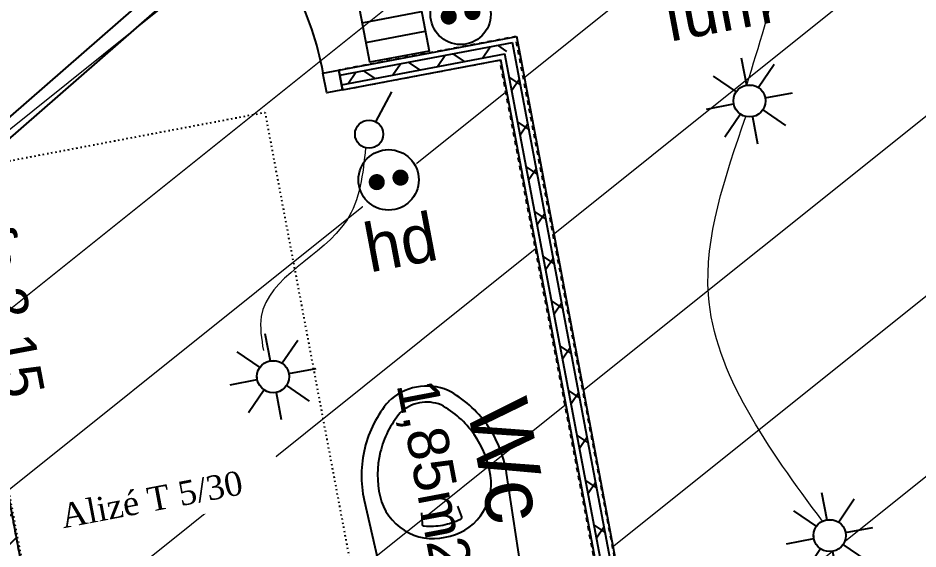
# Model space of a CAD drawing. Header units: centimetres. Extents: x 209280 to 319866, y -365283 to -277503.
# Drawn here: x 227894 to 230130, y -346789 to -345471 of the extents above; entities that cross this region are included whole.
import ezdxf

# ---------------------------------------------------------------- set-up
doc = ezdxf.new("R2010")
doc.units = ezdxf.units.CM
doc.linetypes.add('Style de ligne -1', pattern=[0.41664, 0.20828, -0.20836])
doc.linetypes.add('Style de ligne -5', pattern=[0.20828, 0.069425, -0.138855])
doc.layers.get('0').update_dxf_attribs({"color": 252})
doc.layers.add('3-BAT C-Niveau 1', color=252, linetype='Continuous')
doc.layers.add('prlm-VMC', color=93, linetype='Continuous')
for name, color, linetype, lineweight in [('prlm-ELEC-CFA', 1, 'Continuous', 25), ('prlm-ELEC-CFO', 1, 'Continuous', 25), ('prlm-ELEC-SSI', 6, 'Continuous', 25)]:
    doc.layers.add(name, color=color, linetype=linetype, lineweight=lineweight)
doc.styles.add('Helvetica', font='arial.ttf')
doc.styles.add('prlm-elec-cfo', font='comic.ttf', dxfattribs={"height": 12})
doc.styles.add('prlm-elec-ssi', font='comic.ttf', dxfattribs={"height": 12})
doc.styles.add('prlm-vmc', font='pala.ttf', dxfattribs={"height": 14})

# ---------------------------------------------------------------- blocks, each defined once
blk = doc.blocks.new('xi.PCHD')
at = {"color": 0, "lineweight": 5}
blk.add_wipeout([(-7.5, -7.5), (7.5, -7.5), (7.5, 7.5), (-7.5, 7.5)], dxfattribs=at).dxf.layer = 'prlm-ELEC-CFO'
at = {"layer": 'prlm-ELEC-CFO', "color": 0, "linetype": 'ByBlock', "lineweight": 5, "const_width": 2}
for points in [[(-4, 0, 1), (-2, 0, 1)], [(2, 0, 1), (4, 0, 1)]]:
    blk.add_lwpolyline(points, format="xyb", close=True, dxfattribs=at)
at = {"layer": 'prlm-ELEC-CFO', "color": 0, "linetype": 'ByBlock', "lineweight": -2}
blk.add_circle((0, 0), 7.5, dxfattribs=at)
blk = doc.blocks.new('xi.SA')
at = {"layer": 'prlm-ELEC-CFO', "color": 0}
blk.add_lwpolyline([(0.2, -1.28), (5.5, 5.28)], dxfattribs=at)
blk.add_circle((-2, -4), 3.5, dxfattribs=at)
blk = doc.blocks.new('xi.PC')
at = {"color": 0, "lineweight": 5}
blk.add_wipeout([(-7.5, -7.5), (7.5, -7.5), (7.5, 7.5), (-7.5, 7.5)], dxfattribs=at).dxf.layer = 'prlm-ELEC-CFO'
at = {"layer": 'prlm-ELEC-CFO', "color": 0, "linetype": 'ByBlock', "lineweight": 5, "const_width": 2}
for points in [[(-4, 0, 1), (-2, 0, 1)], [(2, 0, 1), (4, 0, 1)]]:
    blk.add_lwpolyline(points, format="xyb", close=True, dxfattribs=at)
at = {"layer": 'prlm-ELEC-CFO', "color": 0, "linetype": 'ByBlock', "lineweight": -2}
blk.add_circle((0, 0), 7.5, dxfattribs=at)
blk = doc.blocks.new('xi.VID')
at = {"layer": 'prlm-ELEC-CFA', "color": 0, "linetype": 'ByBlock', "lineweight": -2, "flags": 128}
blk.add_lwpolyline([(-7.5, 7.5), (7.5, 7.5), (7.5, -7.5), (-7.5, -7.5)], close=True, dxfattribs=at)
at = {"layer": 'prlm-ELEC-CFA', "color": 0}
for points in [[(-7.5, 2.5), (7.5, 2.5)], [(-7.5, -2.5), (7.5, -2.5)]]:
    blk.add_lwpolyline(points, dxfattribs=at)
blk = doc.blocks.new('xi.SPOT')
at = {"color": 0, "lineweight": 5}
blk.add_wipeout([(-4, 0), (-2.83, -2.83), (0, -4), (2.83, -2.83), (4, 0), (2.83, 2.83), (0, 4), (-2.83, 2.83)], dxfattribs=at).dxf.layer = 'prlm-ELEC-CFO'
at = {"layer": 'prlm-ELEC-CFO', "color": 0, "linetype": 'ByBlock', "lineweight": -2, "flags": 128}
for points in [[(0, 10.88), (0, 4)], [(-7.69, 7.69), (-2.83, 2.83)], [(7.69, 7.69), (2.83, 2.83)], [(-10.88, 0), (-4, 0)], [(4, 0), (10.88, 0)], [(-2.83, -2.83), (-7.69, -7.69)], [(0, -4), (0, -10.88)], [(2.83, -2.83), (7.69, -7.69)]]:
    blk.add_lwpolyline(points, dxfattribs=at)
at = {"layer": 'prlm-ELEC-CFO', "color": 0, "linetype": 'ByBlock', "lineweight": -2}
blk.add_circle((0, 0), 4, dxfattribs=at)
blk = doc.blocks.new('hsfp 2.15')
at = {"insert": (0, -0.78), "char_height": 10.087, "attachment_point": 2, "line_spacing_factor": 0.834288, "style": 'Helvetica'}
blk.add_mtext('hsfp 2,15', dxfattribs=at)

msp = doc.modelspace()

# ---------------------------------------------------------------- hatches: boundary and pattern name
at = {"linetype": 'Continuous'}
h = msp.add_hatch(dxfattribs=at)
h.set_pattern_fill('02_ISOLANT', color=256, scale=10, angle=10.723595, style=0, pattern_type=2)
h.set_pattern_definition([(55.723595, (88960.93, 134700.79), (-66.106423, 45.054865), []), (145.723595, (88960.93, 134700.79), (45.054865, 66.106423), [])])
h.paths.add_polyline_path([(228693.609, -345612.938), (228698.075, -345636.519), (229104.011, -345559.644), (229123.125, -345531.597)])
h = msp.add_hatch(dxfattribs=at)
h.set_pattern_fill('02_ISOLANT', color=256, scale=10, angle=100.728125, style=0, pattern_type=2)
h.set_pattern_definition([(145.728125, (88960.93, 134700.79), (-45.049638, -66.109985), []), (235.728125, (88960.93, 134700.79), (-66.109985, 45.049638), [])])
h.paths.add_polyline_path([(229427.948, -347269.427), (229457.783, -347297.975), (229123.125, -345531.597), (229104.011, -345559.644)])
at = {"layer": '3-BAT C-Niveau 1', "linetype": 'Continuous', "lineweight": 18}
h = msp.add_hatch(dxfattribs=at)
h.set_pattern_fill('BA 13', color=256, scale=10, style=0, pattern_type=2)
h.set_pattern_definition([(218.65981, (88960.93, 134700.8), (-199.24783, 287.75041), [])])
h.paths.add_polyline_path([(229975.64, -343939.552), (230422.395, -346332.929), (231086.592, -346207.145), (231300.378, -347336.025), (230642.058, -347460.697), (230651.676, -347509.585), (229549.752, -347718.445), (229130.376, -345517.034), (228691.321, -345600.181), (228700.624, -345649.308), (229090.556, -345575.463), (229336.115, -346871.404), (227960.126, -347131.987), (227449.749, -344418.627)])
h.paths.add_polyline_path([(230642.018, -347460.704), (230633.221, -347462.37), (230633.917, -347466.101)])
at = {"layer": '3-BAT C-Niveau 1', "linetype": 'Continuous'}
h = msp.add_hatch(dxfattribs=at)
h.set_pattern_fill('MURS MACONNERIE-2', color=256, scale=10, style=0, pattern_type=2)
h.set_pattern_definition([(45, (89146.82, 134700.79), (-31.2347524, 39.0434405), [])])
h.paths.add_polyline_path([(229898.387, -358329.516), (230075.243, -358296.023), (227694.131, -345722.728), (227517.275, -345756.221)])

# ---------------------------------------------------------------- linework, layer by layer
at = {"linetype": 'Continuous'}
for p, q in [((228691.19, -345600.165), (229133.478, -345516.406)), ((228693.609, -345612.938), (229123.125, -345531.597)), ((228693.609, -345612.938), (229123.125, -345531.597)), ((229457.783, -347297.975), (229123.125, -345531.597)), ((229457.783, -347297.975), (229123.125, -345531.597)), ((228698.075, -345636.519), (229104.011, -345559.644)), ((228698.075, -345636.519), (229104.011, -345559.644)), ((229427.948, -347269.427), (229104.011, -345559.644)), ((229427.948, -347269.427), (229104.011, -345559.644)), ((229411.787, -347253.965), (229093.658, -345574.835))]:
    msp.add_line(p, q, dxfattribs=at)
at = {"linetype": 'Continuous', "lineweight": 25}
for p, q in [((228691.19, -345600.165), (229133.478, -345516.406)), ((229473.944, -347313.437), (229133.478, -345516.406)), ((228700.494, -345649.292), (229093.658, -345574.835)), ((229411.787, -347253.965), (229093.658, -345574.835)), ((228700.494, -345649.292), (228691.19, -345600.165))]:
    msp.add_line(p, q, dxfattribs=at)
at = {"linetype": 'Continuous', "flags": 128}
for points in [[(227829.802, -345754.499), (228455.107, -345208.702), (228481.41, -345238.837), (227856.106, -345784.634)], [(228651.887, -345607.597), (228691.188, -345600.154), (228700.494, -345649.292), (228661.192, -345656.735)]]:
    msp.add_lwpolyline(points, close=True, dxfattribs=at)
at = {"linetype": 'Style de ligne -5', "ltscale": 50.8, "flags": 128}
msp.add_lwpolyline([(228749.733, -346982.411), (227963.704, -347131.268), (227721.812, -345853.971), (228507.841, -345705.114)], close=True, dxfattribs=at)
at = {"linetype": 'Continuous', "flags": 128}
for points in [[(228823.286, -346968.518), (229154.472, -346905.656), (229108.181, -346600.638, 0.11633375), (229059.679, -346480.78, 0.11614379), (228962.829, -346395.24, 0.14772698), (228884.402, -346386.919, 0.14772467), (228814.638, -346423.319), (228814.576, -346423.38, 0.11673047), (228755.805, -346538.458, 0.11595242), (228754.496, -346667.77)], [(228955.189, -346759.86), (228955.331, -346759.839, 0.19799179), (229043.517, -346706.656, 0.19808078), (229068.505, -346606.642, 0.11491936), (229027.476, -346504.705), (229027.436, -346504.648, 0.11552567), (228945.568, -346431.393, 0.14277762), (228891.861, -346426.217, 0.14277762), (228843.785, -346450.712, 0.11483173), (228794.481, -346548.755), (228794.437, -346548.938, 0.11536819), (228793.711, -346658.8, 0.19808078), (228853.608, -346742.702, 0.19802267), (228955.189, -346759.86)]]:
    msp.add_lwpolyline(points, format="xyb", close=True, dxfattribs=at)
msp.add_lwpolyline([(228986.365, -346682.795), (228995.89, -346709.385, -0.19203189), (228995.764, -346712.956), (228995.757, -346712.973), (228995.75, -346712.99, -0.18746335), (228993.398, -346715.558, -0.0696874), (228949.697, -346730.367), (228949.595, -346730.387, -0.0696875), (228903.503, -346732.621, -0.17618016), (228900.314, -346731.15), (228900.262, -346731.099, -0.18073037), (228898.923, -346727.827), (228898.922, -346727.791), (228897.944, -346699.578)], format="xyb", dxfattribs=at)
at = {"linetype": 'Continuous'}
msp.add_arc((227836.381, -345762.036), 830.542, 10.723595, 41.806717, dxfattribs=at)
at = {"layer": '3-BAT C-Niveau 1', "linetype": 'Continuous', "lineweight": 25}
for p in [(230075.243, -358296.023), (228903.067, -352106.427)]:
    msp.add_line(p, (227694.131, -345722.728), dxfattribs=at)
at = {"layer": '3-BAT C-Niveau 1', "linetype": 'Style de ligne -1', "ltscale": 50.8, "flags": 128}
msp.add_lwpolyline([(229975.64, -343939.552), (230422.395, -346332.929), (231086.592, -346207.145), (231300.378, -347336.025), (230642.058, -347460.697), (230651.676, -347509.585), (229549.752, -347718.445), (229130.376, -345517.034), (228691.321, -345600.181), (228700.624, -345649.308), (229090.556, -345575.463), (229336.115, -346871.404), (227960.126, -347131.987), (227449.749, -344418.627)], close=True, dxfattribs=at)
at = {"layer": 'prlm-ELEC-CFO', "lineweight": 13}
msp.add_spline([(229892.924, -346719.911), (229609.773, -346157.805), (229702.349, -345715.462)], degree=3, dxfattribs=at)

# ---------------------------------------------------------------- block references
at = {"xscale": 10, "yscale": 10, "zscale": 10, "rotation": 280.7235947438887}
msp.add_blockref('hsfp 2.15', (227916.089, -346114.709), dxfattribs=at)

# ---------------------------------------------------------------- texts
at = {"insert": (229185.993, -346556.029), "char_height": 151.30859, "attachment_point": 2, "rotation": 280.723595, "line_spacing_factor": 0.834288, "style": 'Helvetica'}
msp.add_mtext('Wc\\P{\\H0.6752x;1,85m2}\\P', dxfattribs=at)

# ---------------------------------------------------------------- next in the draw order: block references
at = {"layer": 'prlm-ELEC-CFO', "xscale": 10, "yscale": 10, "zscale": 10, "rotation": 10.72360141139323}
for name, p in [('xi.PC', (228993.917, -345461.72)), ('xi.SPOT', (229910.919, -346755.635))]:
    msp.add_blockref(name, p, dxfattribs=at)

# ---------------------------------------------------------------- next in the draw order: texts
at = {"layer": 'prlm-ELEC-CFO', "lineweight": 20, "insert": (228844.557, -346028.283), "char_height": 120, "attachment_point": 5, "rotation": 10.723601, "line_spacing_factor": 0.8, "style": 'prlm-elec-cfo', "bg_fill": 3, "box_fill_scale": 1.1, "bg_fill_color": 256, "bg_fill_transparency": 0}
msp.add_mtext('hd', dxfattribs=at)
at = {"layer": 'prlm-ELEC-SSI', "lineweight": 20, "insert": (229620.104, -345387.796), "char_height": 120, "attachment_point": 2, "rotation": 10.723601, "line_spacing_factor": 0.8, "style": 'prlm-elec-ssi', "bg_fill": 3, "box_fill_scale": 0.95, "bg_fill_color": 256, "bg_fill_transparency": 0}
msp.add_mtext('fum', dxfattribs=at)
at = {"layer": 'prlm-VMC', "ltscale": 25, "insert": (228226.198, -346666.13), "char_height": 60, "width": 586.14744, "attachment_point": 5, "rotation": 10.723601, "line_spacing_factor": 0.8, "style": 'prlm-vmc', "bg_fill": 2}
msp.add_mtext('Alizé T 5/30', dxfattribs=at)

# ---------------------------------------------------------------- next in the draw order: linework, layer by layer
at = {"layer": 'prlm-ELEC-CFO', "lineweight": 13}
msp.add_spline([(229537.182, -344755.324), (229774.477, -345088.62), (229704.201, -345637.255)], degree=3, dxfattribs=at)

# ---------------------------------------------------------------- next in the draw order: block references
at = {"layer": 'prlm-ELEC-CFA', "xscale": 10, "yscale": 10, "zscale": 10, "rotation": 10.72360141139323}
msp.add_blockref('xi.VID', (228827.853, -345493.129), dxfattribs=at)
at = {"layer": 'prlm-ELEC-CFO', "xscale": 10, "yscale": 10, "zscale": 10, "rotation": 10.72360141139323}
msp.add_blockref('xi.PCHD', (228815.102, -345872.726), dxfattribs=at)

# ---------------------------------------------------------------- next in the draw order: linework, layer by layer
at = {"layer": 'prlm-ELEC-CFO', "lineweight": 13}
msp.add_spline([(228757.685, -345793.134), (228710.228, -345974.046), (228498.568, -346212.079), (228503.857, -346296.268)], degree=3, dxfattribs=at)

# ---------------------------------------------------------------- next in the draw order: block references
at = {"layer": 'prlm-ELEC-CFO', "xscale": 10, "yscale": 10, "zscale": 10, "rotation": 10.72360141139323}
for name, p in [('xi.SPOT', (229711.643, -345676.556)), ('xi.SA', (228778.774, -345716.257))]:
    msp.add_blockref(name, p, dxfattribs=at)

# ---------------------------------------------------------------- next in the draw order: block references
msp.add_blockref('xi.SPOT', (228528.014, -346361.048), dxfattribs=at)

doc.saveas('drawing.dxf')
